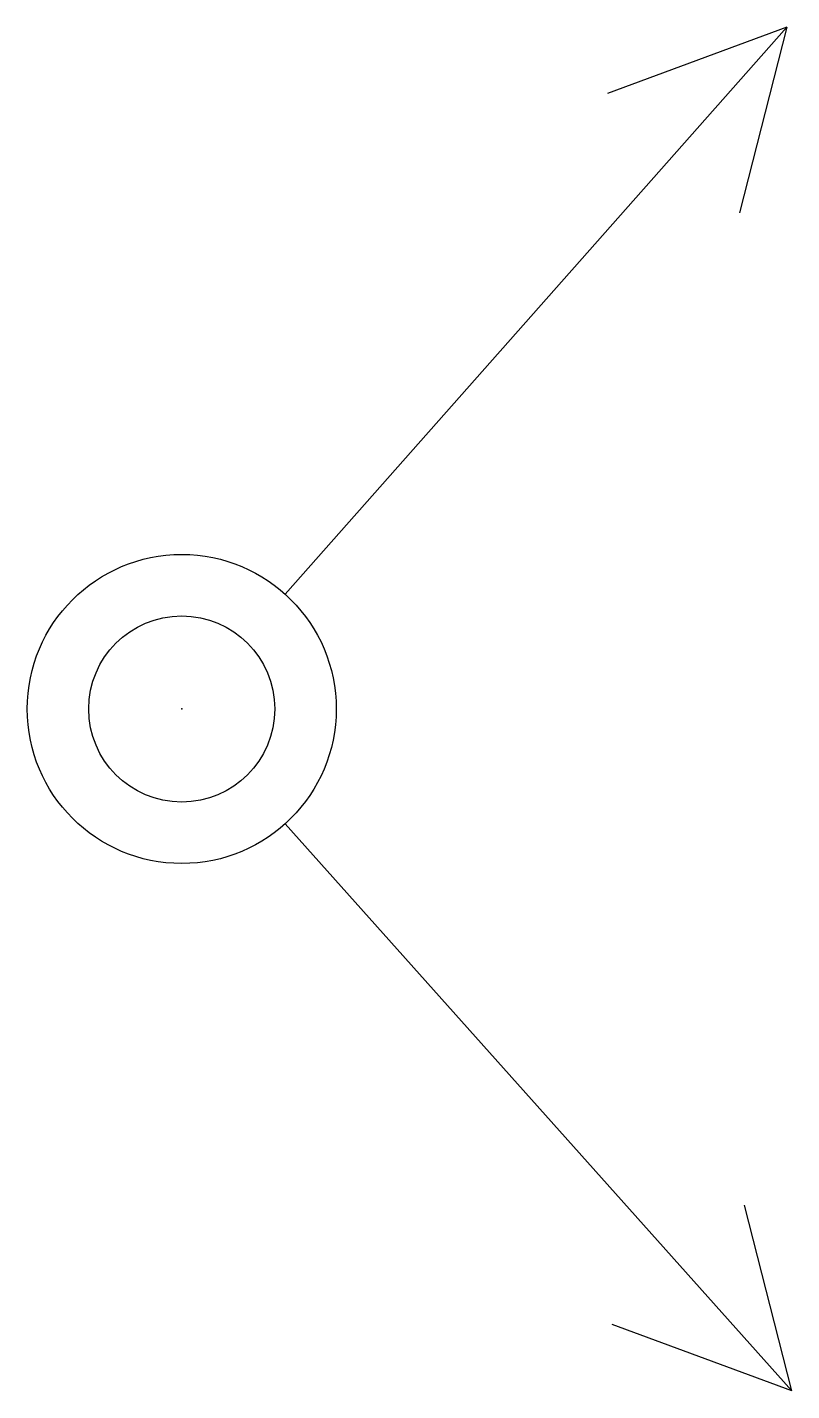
# Model space of a CAD drawing. Header units: metres. Extents: x 334.6 to 354.4, y 95.1 to 130.4.
import ezdxf

# ---------------------------------------------------------------- set-up
doc = ezdxf.new("R2010")
doc.units = ezdxf.units.M
doc.header["$MEASUREMENT"] = 0
doc.layers.add('BANGUNAN', color=7, linetype='CONTINUOUS')

msp = doc.modelspace()

# ---------------------------------------------------------------- linework, layer by layer
at = {"layer": 'BANGUNAN', "color": 53, "linetype": 'Continuous'}
for p, q in [((341.274, 115.747), (354.266, 130.419)), ((341.274, 109.802), (354.39, 95.13))]:
    msp.add_line(p, q, dxfattribs=at)
for points in [[(354.266, 130.419), (349.621, 128.701)], [(354.266, 130.419), (353.041, 125.62)], [(354.39, 95.13), (353.165, 99.929)], [(354.39, 95.13), (349.745, 96.848)]]:
    msp.add_lwpolyline(points, dxfattribs=at)
at = {"layer": 'BANGUNAN', "color": 14, "linetype": 'Continuous'}
for radius in [4, 2.409]:
    msp.add_circle((338.597, 112.775), radius, dxfattribs=at)
at = {"layer": 'BANGUNAN', "color": 17, "linetype": 'Continuous'}
msp.add_point((338.597, 112.775), dxfattribs=at)

doc.saveas('drawing.dxf')
